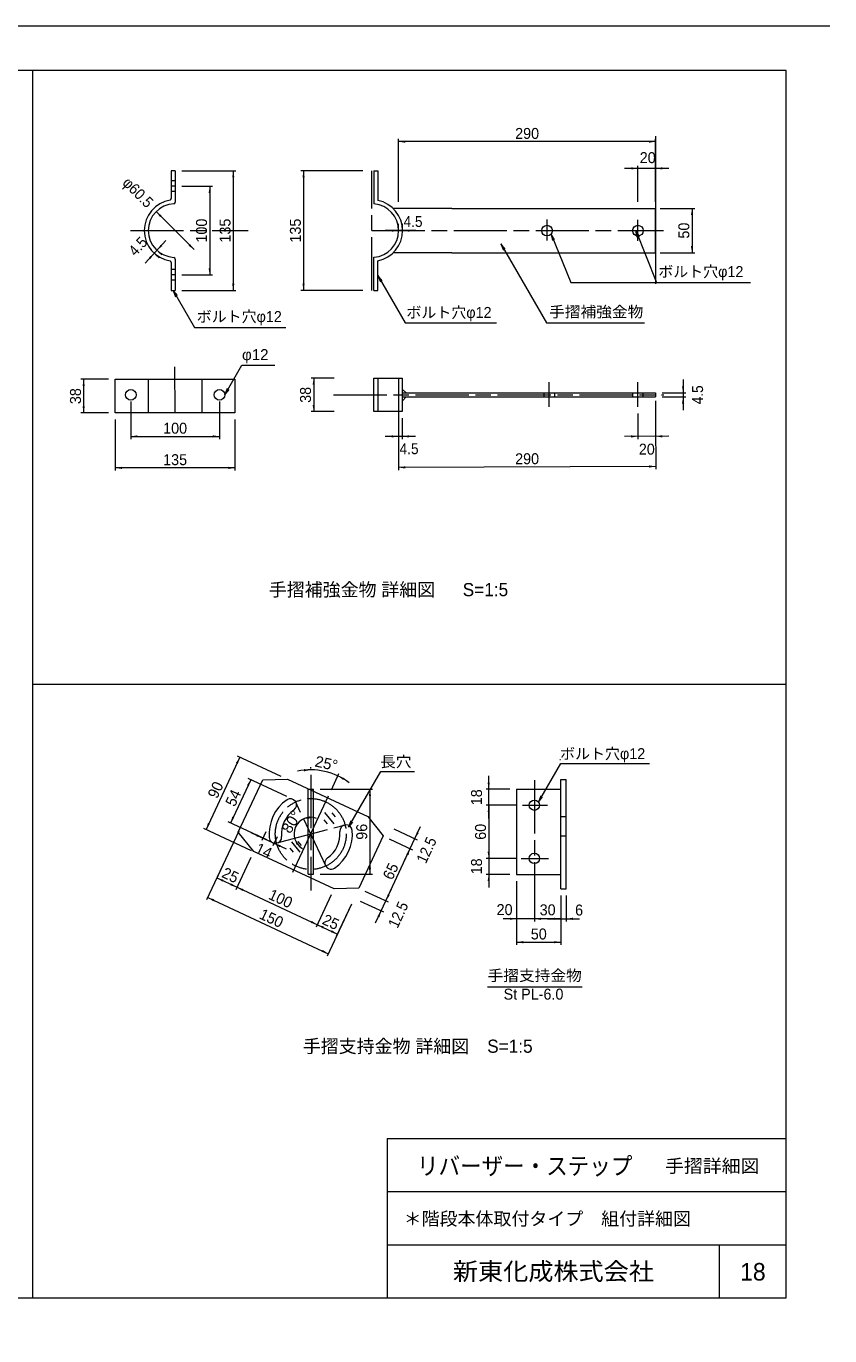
# Model space of a CAD drawing. Units: millimetres at full size, sheet at 1:5. Extents: x 47 to 2146, y -22 to 1455.
# Drawn here: x 1240 to 2146, y -22 to 1455 of the extents above; entities that cross this region are included whole.
import ezdxf
from ezdxf.enums import TextEntityAlignment as Align

# ---------------------------------------------------------------- set-up
doc = ezdxf.new("R2010")
doc.units = ezdxf.units.MM
doc.header["$LTSCALE"] = 5
doc.linetypes.add('CHAIN', pattern=[18.5, 12, -1.5, 3.5, -1.5])
for name, color, linetype, lineweight in [('0_2', 7, 'Continuous', 13), ('ボルト', 7, 'Continuous', 18), ('中心線', 7, 'CHAIN', 9), ('図形枠', 7, 'Continuous', 15), ('図面枠-A3', 7, 'Continuous', 13), ('図面枠-レイアウト', 7, 'Continuous', 13), ('寸法', 7, 'Continuous', 13), ('引出線', 7, 'Continuous', 13), ('文字', 7, 'Continuous', 9), ('金物', 7, 'Continuous', 18)]:
    doc.layers.add(name, color=color, linetype=linetype, lineweight=lineweight)
doc.styles.add('ＭＳ Ｐゴシック', font='')
doc.styles.get('ＭＳ Ｐゴシック').set_extended_font_data('MS PGothic')

# ---------------------------------------------------------------- blocks, each defined once
blk = doc.blocks.new('filled_arrow')
at = {"color": 0, "linetype": 'Continuous', "lineweight": -2}
blk.add_solid([(7.5, 1.25), (0, 0), (7.5, -1.25)], dxfattribs=at)
blk = doc.blocks.new('open_arrow')
at = {"color": 0, "linetype": 'Continuous', "lineweight": -2}
blk.add_lwpolyline([(7.5, 1.25), (0, 0), (7.5, -1.25)], dxfattribs=at)

msp = doc.modelspace()

# ---------------------------------------------------------------- linework, layer by layer
at = {"layer": '0_2'}
msp.add_line((1949.6, 1331.208), (1949.6, 1164.441), dxfattribs=at)
at = {"layer": 'ボルト'}
for p, q in [((1407.466, 1280.577), (1402.966, 1280.577)), ((1407.466, 1274.577), (1402.966, 1274.577)), ((1407.466, 1268.577), (1402.966, 1268.577)), ((1407.466, 1180.577), (1402.966, 1180.577)), ((1407.466, 1174.577), (1402.966, 1174.577)), ((1407.466, 1168.577), (1402.966, 1168.577))]:
    msp.add_line(p, q, dxfattribs=at)
for centre in [(1827.1, 1224.577), (1929.6, 1224.577), (1357.523, 1039.274), (1457.523, 1039.274)]:
    msp.add_circle(centre, 6, dxfattribs=at)
at = {"layer": '中心線'}
for p, q in [((1629.35, 1157.077), (1629.35, 1292.077)), ((1827.1, 1213.38), (1827.1, 1237.028)), ((1929.6, 1213.006), (1929.6, 1236.697)), ((1356.992, 1224.577), (1489.996, 1224.577)), ((1629.35, 1224.577), (1958.609, 1224.577)), ((1407.524, 1018.774), (1407.366, 1071.021)), ((1829.6, 1025.655), (1829.6, 1053.405)), ((1929.321, 1025.655), (1929.321, 1053.405)), ((1586.217, 1039.272), (1958.857, 1039.234)), ((1560.512, 610.328), (1560.49, 480.052)), ((1812.756, 604.416), (1812.756, 488.64)), ((1577.721, 506.959), (1543.253, 580.497)), ((1799.357, 576.192), (1827.509, 576.192)), ((1521.303, 533.267), (1599.793, 554.132)), ((1798.053, 516.192), (1828.812, 516.192))]:
    msp.add_line(p, q, dxfattribs=at)
msp.add_circle((1560.535, 543.75), 40, dxfattribs=at)
at = {"layer": '図形枠'}
msp.add_line((1759.974, 371.386), (1866.661, 371.386), dxfattribs=at)
at = {"layer": '図面枠-A3', "lineweight": 20}
for p, q in [((1246.797, 1405.221), (1246.797, 20.221)), ((1246.797, 712.721), (2096.797, 712.721))]:
    msp.add_line(p, q, dxfattribs=at)
at = {"layer": '図面枠-A3'}
for p, q in [((1646.797, 200.221), (1646.797, 20.221)), ((1646.797, 200.221), (2096.797, 200.221)), ((1646.797, 140.221), (2096.797, 140.221)), ((1646.797, 80.221), (2096.797, 80.221)), ((2021.797, 20.221), (2021.797, 80.221))]:
    msp.add_line(p, q, dxfattribs=at)
at = {"layer": '図面枠-A3', "lineweight": 20}
msp.add_lwpolyline([(96.797, 20.221), (2096.797, 20.221), (2096.797, 1405.221), (96.797, 1405.221)], close=True, dxfattribs=at)
at = {"layer": '図面枠-レイアウト'}
msp.add_lwpolyline([(2146.058, 1455.221), (46.797, 1455.221), (46.797, -22.47)], dxfattribs=at)
at = {"layer": '寸法'}
for p, q in [((1659.6, 1257.077), (1659.6, 1327.958)), ((1949.6, 1324.958), (1659.6, 1324.958)), ((1949.6, 1257.077), (1949.6, 1327.958)), ((1414.966, 1292.077), (1476.082, 1292.077)), ((1473.082, 1292.077), (1473.082, 1157.077)), ((1619.35, 1292.077), (1549.409, 1292.077)), ((1552.409, 1292.077), (1552.409, 1157.077)), ((1964.6, 1294.78), (1914.6, 1294.78)), ((1929.6, 1257.077), (1929.6, 1297.78)), ((1949.6, 1257.077), (1949.6, 1297.78)), ((1414.966, 1274.577), (1449.549, 1274.577)), ((1446.549, 1274.577), (1446.549, 1174.577)), ((1386.11, 1246.001), (1428.822, 1203.153)), ((1954.6, 1249.577), (1993.621, 1249.577)), ((1990.621, 1249.577), (1990.621, 1199.577)), ((1659.6, 1227.577), (1659.6, 1232.077)), ((1664.1, 1227.577), (1664.1, 1232.077)), ((1397.134, 1213.361), (1373.759, 1187.986)), ((1679.1, 1224.577), (1644.6, 1224.577)), ((1386.128, 1196.986), (1389.438, 1193.937)), ((1389.177, 1200.296), (1392.487, 1197.247)), ((1954.6, 1199.577), (1993.621, 1199.577)), ((1414.966, 1174.577), (1449.549, 1174.577)), ((1414.966, 1157.077), (1476.082, 1157.077)), ((1619.35, 1157.077), (1549.409, 1157.077)), ((1332.523, 1056.774), (1301.336, 1056.774)), ((1304.336, 1056.774), (1304.336, 1018.774)), ((1586.821, 1058.134), (1560.87, 1058.134)), ((1563.87, 1058.134), (1563.87, 1020.334)), ((1980.561, 1056.527), (1980.561, 1021.978)), ((1956.821, 1041.527), (1983.561, 1041.527)), ((1956.821, 1036.978), (1983.561, 1036.978)), ((1357.523, 1031.774), (1357.523, 989.367)), ((1457.523, 1031.774), (1457.523, 989.367)), ((1586.821, 1020.334), (1560.87, 1020.334)), ((1659.351, 1031.288), (1659.642, 954.356)), ((1949.349, 1032.376), (1949.511, 989.442)), ((1332.523, 1018.774), (1301.336, 1018.774)), ((1340.023, 1011.274), (1340.023, 953.836)), ((1475.023, 1011.274), (1475.023, 953.836)), ((1659.321, 1012.834), (1659.321, 989.367)), ((1663.821, 1012.834), (1663.821, 989.367)), ((1929.35, 1018.155), (1929.459, 989.366)), ((1949.443, 1007.376), (1949.64, 955.454)), ((1357.523, 992.367), (1457.523, 992.367)), ((1678.821, 992.367), (1644.321, 992.367)), ((1964.5, 992.499), (1914.448, 992.309)), ((1475.023, 956.836), (1340.023, 956.836)), ((1949.628, 958.454), (1659.631, 957.356)), ((1480.476, 630.403), (1442.44, 548.835)), ((1527.313, 608.562), (1477.757, 631.671)), ((1533.688, 585.984), (1490.097, 606.311)), ((1560.513, 617.828), (1560.514, 619.105)), ((1583.753, 593.543), (1592.378, 612.038)), ((1761.274, 561.192), (1761.274, 609.192)), ((1492.816, 605.043), (1469.995, 556.102)), ((1571.048, 594.259), (1630.291, 594.241)), ((1627.291, 594.242), (1627.261, 498.242)), ((1785.256, 594.192), (1758.274, 594.192)), ((1791.857, 576.192), (1758.274, 576.192)), ((1791.857, 576.192), (1758.274, 576.192)), ((1761.274, 576.192), (1761.274, 516.192)), ((1493.803, 524.884), (1439.721, 550.103)), ((1479.297, 547), (1443.087, 469.348)), ((1510.866, 537.044), (1467.276, 557.37)), ((1654.312, 549.644), (1680.752, 537.315)), ((1666.411, 513.66), (1684.372, 552.178)), ((1475.646, 539.17), (1453.409, 491.484)), ((1492.904, 545.42), (1532.781, 526.824)), ((1509.868, 546.306), (1505.23, 536.362)), ((1522.556, 540.39), (1517.919, 530.445)), ((1649.029, 538.315), (1675.469, 525.986)), ((1649.029, 538.315), (1675.469, 525.986)), ((1493.021, 517.276), (1476.067, 480.918)), ((1493.021, 517.276), (1476.067, 480.918)), ((1645.28, 468.344), (1672.75, 527.254)), ((1761.274, 531.192), (1761.274, 483.192)), ((1790.553, 516.192), (1758.274, 516.192)), ((1791.857, 516.192), (1758.274, 516.192)), ((1454.677, 494.202), (1477.335, 483.637)), ((1571.019, 498.259), (1630.261, 498.241)), ((1785.256, 498.192), (1758.274, 498.192)), ((1792.756, 490.692), (1792.756, 445.041)), ((1792.756, 490.692), (1792.756, 418.666)), ((1812.756, 490.692), (1812.756, 445.041)), ((1812.756, 490.692), (1812.756, 445.041)), ((1477.335, 483.637), (1567.965, 441.375)), ((1583.652, 475.014), (1566.698, 438.656)), ((1583.652, 475.014), (1566.698, 438.656)), ((1621.559, 479.405), (1647.999, 467.076)), ((1621.559, 479.405), (1647.999, 467.076)), ((1633.658, 443.421), (1651.619, 481.939)), ((1842.756, 474.312), (1842.756, 445.041)), ((1842.756, 474.312), (1842.756, 445.041)), ((1842.756, 474.312), (1842.756, 418.666)), ((1848.756, 474.312), (1848.756, 445.041)), ((1444.355, 472.067), (1580.301, 408.674)), ((1606.309, 464.449), (1579.033, 405.955)), ((1606.309, 464.449), (1589.355, 428.091)), ((1616.276, 468.077), (1642.716, 455.748)), ((1827.756, 448.041), (1777.756, 448.041)), ((1842.756, 448.041), (1812.756, 448.041)), ((1827.756, 448.041), (1863.756, 448.041)), ((1567.965, 441.375), (1590.623, 430.81)), ((1792.756, 421.666), (1842.756, 421.666))]:
    msp.add_line(p, q, dxfattribs=at)
for centre, radius, start, end in [((1560.501, 543.677), 72.428, 53.12855, 101.86158), ((1560.506, 543.688), 18.888, 69.30813, 240.69187)]:
    msp.add_arc(centre, radius, start, end, dxfattribs=at)
at = {"layer": '引出線'}
for points in [[(1831.681, 1220.702), (1853.788, 1165.96), (2056.422, 1165.96)], [(1928.716, 1217.147), (1927.1, 1224.577), (1931.038, 1218.073)], [(1927.1, 1224.577), (1950.463, 1165.96), (2056.422, 1165.96)], [(1775.131, 1209.47), (1826.537, 1120.433), (1937.003, 1120.433)], [(1636.35, 1173.808), (1667.167, 1120.433), (1770.089, 1120.433)], [(1405.216, 1157.077), (1429.279, 1115.398), (1532.547, 1115.398)], [(1463.523, 1039.274), (1482.758, 1072.59), (1519.974, 1072.59)], [(1817.291, 579.84), (1842.461, 623.436), (1942.745, 623.436)], [(1603.015, 551.379), (1639.392, 614.386), (1677.501, 614.386)]]:
    msp.add_lwpolyline(points, dxfattribs=at)
at = {"layer": '文字'}
msp.add_line((1841.461, 627.655), (1842.261, 627.655), dxfattribs=at)
at = {"layer": '金物'}
for p, q in [((1407.466, 1292.077), (1402.966, 1292.077)), ((1402.966, 1292.077), (1402.966, 1260.672)), ((1407.466, 1292.077), (1407.466, 1256.684)), ((1631.85, 1292.077), (1636.35, 1292.077)), ((1631.85, 1292.077), (1631.85, 1254.724)), ((1636.35, 1292.077), (1636.35, 1258.615)), ((1402.966, 1260.672), (1402.966, 1261.035)), ((1407.407, 1256.684), (1407.499, 1256.684)), ((1719.6, 1249.577), (1653.487, 1249.577)), ((1719.6, 1249.577), (1949.6, 1249.577)), ((1949.6, 1199.577), (1949.6, 1249.577)), ((1719.6, 1199.577), (1653.487, 1199.577)), ((1719.6, 1199.577), (1949.6, 1199.577)), ((1402.966, 1188.482), (1402.966, 1157.077)), ((1407.466, 1192.47), (1407.466, 1157.077)), ((1631.85, 1157.077), (1631.85, 1194.431)), ((1636.35, 1157.077), (1636.35, 1190.539)), ((1402.966, 1157.077), (1407.466, 1157.077)), ((1631.85, 1157.077), (1636.35, 1157.077)), ((1340.023, 1056.774), (1475.023, 1056.774)), ((1340.023, 1018.774), (1340.023, 1056.774)), ((1377.273, 1056.774), (1377.273, 1018.774)), ((1437.773, 1056.774), (1437.773, 1018.774)), ((1475.023, 1056.774), (1475.023, 1018.774)), ((1631.571, 1058.134), (1663.821, 1058.134)), ((1631.571, 1020.334), (1631.571, 1058.134)), ((1636.071, 1058.134), (1636.071, 1020.334)), ((1636.071, 1049.734), (1636.071, 1028.734)), ((1659.321, 1058.134), (1659.321, 1020.334)), ((1663.821, 1058.134), (1663.821, 1020.334)), ((1663.821, 1045.814), (1668.125, 1041.528)), ((1663.821, 1041.528), (1949.321, 1041.527)), ((1663.821, 1036.978), (1949.321, 1036.978)), ((1663.838, 1032.675), (1668.125, 1036.978)), ((1823.6, 1041.528), (1823.6, 1036.978)), ((1835.6, 1041.528), (1835.6, 1036.978)), ((1923.321, 1041.527), (1923.321, 1036.978)), ((1935.321, 1041.527), (1935.321, 1036.978)), ((1949.321, 1041.527), (1949.321, 1036.978)), ((1663.821, 1020.334), (1631.571, 1020.334)), ((1475.023, 1018.774), (1340.023, 1018.774)), ((1478.815, 545.968), (1506.286, 604.878)), ((1506.286, 604.878), (1534.226, 605.641)), ((1534.226, 605.641), (1624.857, 563.379)), ((1557.519, 498.263), (1557.548, 594.263)), ((1557.548, 594.263), (1563.548, 594.261)), ((1563.519, 498.261), (1563.548, 594.261)), ((1792.756, 594.192), (1792.756, 498.192)), ((1792.756, 594.192), (1842.756, 594.192)), ((1842.756, 481.812), (1842.756, 605.392)), ((1842.756, 605.392), (1848.756, 605.392)), ((1848.756, 481.812), (1848.756, 605.392)), ((1540.435, 500.646), (1580.584, 586.745)), ((1576.002, 568.163), (1586.726, 555.382)), ((1584.316, 567.588), (1588.173, 562.992)), ((1624.857, 563.379), (1642.232, 541.485)), ((1842.756, 563.379), (1848.756, 563.379)), ((1575.124, 559.875), (1578.98, 555.279)), ((1496.19, 524.073), (1478.815, 545.968)), ((1538.707, 534.822), (1548.37, 523.307)), ((1546.014, 535.449), (1549.871, 530.853)), ((1642.232, 541.485), (1614.762, 482.575)), ((1842.756, 541.485), (1848.756, 541.485)), ((1586.821, 481.812), (1496.19, 524.073)), ((1536.821, 527.736), (1540.678, 523.139)), ((1557.519, 498.263), (1563.519, 498.261)), ((1792.756, 498.192), (1842.756, 498.192)), ((1614.762, 482.575), (1586.821, 481.812)), ((1842.756, 481.812), (1848.756, 481.812))]:
    msp.add_line(p, q, dxfattribs=at)
for centre, radius in [((1812.756, 576.192), 5.821), ((1812.756, 516.192), 5.852)]:
    msp.add_circle(centre, radius, dxfattribs=at)
for centre, radius, start, end in [((1407.466, 1224.577), 34.75, 99.33929, 260.66071), ((1400.966, 1260.672), 2, 295.49139, 0), ((1405.466, 1256.685), 2, 289.28206, 0.03738), ((1629.35, 1224.577), 34.75, 281.62111, 78.37889), ((1407.466, 1224.577), 30.25, 92.53806, 267.46194), ((1629.35, 1224.577), 30.25, 274.7406, 85.2594), ((1400.966, 1188.482), 2, 0, 64.50861), ((1405.466, 1192.469), 2, 359.96262, 70.71794), ((1560.492, 543.77), 46.953, 124.69774, 185.45069), ((1537.527, 576.471), 7, 305.11387, 125.11387), ((1560.535, 543.75), 33, 125.11376, 185.03456), ((1560.577, 543.73), 46.953, 304.5492, 5.30237), ((1600.389, 547.157), 7, 4.88624, 184.88624), ((1520.689, 540.24), 7, 185.03456, 5.03456), ((1560.535, 543.75), 33, 304.96533, 4.88624), ((1583.458, 510.97), 7, 124.96533, 304.96533)]:
    msp.add_arc(centre, radius, start, end, dxfattribs=at)

# ---------------------------------------------------------------- block references
at = {"layer": '寸法'}
for p in [(1659.6, 1324.958), (1949.6, 1294.78), (1664.1, 1224.577), (1357.523, 992.367), (1663.821, 992.367), (1340.023, 956.836), (1812.756, 448.041), (1812.756, 448.041), (1848.756, 448.041), (1792.756, 421.666)]:
    msp.add_blockref('filled_arrow', p, dxfattribs=at)
for p, rotation in [((1949.6, 1324.958), 180), ((1473.082, 1292.077), 270), ((1552.409, 1292.077), 270), ((1929.6, 1294.78), 180), ((1446.549, 1274.577), 270), ((1386.11, 1246.001), 314.9), ((1990.621, 1249.577), 270), ((1659.6, 1224.577), 180), ((1383.922, 1199.019), 227.3), ((1386.971, 1202.328), 47.3), ((1428.822, 1203.153), 134.9), ((1990.621, 1199.577), 90), ((1446.549, 1174.577), 90), ((1473.082, 1157.077), 90), ((1552.409, 1157.077), 90), ((1304.336, 1056.774), 270), ((1563.87, 1058.134), 270), ((1980.561, 1041.527), 90), ((1980.561, 1036.978), 270), ((1304.336, 1018.774), 90), ((1563.87, 1020.334), 90), ((1457.523, 992.367), 180), ((1659.321, 992.367), 180), ((1929.447, 992.366), 180.2), ((1949.5, 992.442), 0.2), ((1475.023, 956.836), 180), ((1659.631, 957.356), 0.2), ((1949.628, 958.454), 180.2), ((1480.476, 630.403), 245), ((1560.513, 616.105), 183), ((1591.11, 609.319), 332), ((1492.816, 605.043), 245), ((1627.291, 594.242), 270), ((1761.274, 594.192), 90), ((1469.995, 556.102), 65), ((1552.489, 560.791), 13.7), ((1761.274, 576.192), 270), ((1761.274, 576.192), 270), ((1442.44, 548.835), 65), ((1506.498, 539.081), 155), ((1519.187, 533.164), 335), ((1542.251, 538.835), 296.3), ((1678.033, 538.583), 65), ((1672.75, 527.254), 245), ((1672.75, 527.254), 245), ((1761.274, 516.192), 90), ((1761.274, 516.192), 90), ((1627.261, 498.242), 90), ((1454.677, 494.202), 335), ((1477.335, 483.637), 155), ((1761.274, 498.192), 270), ((1444.355, 472.067), 335), ((1477.335, 483.637), 335), ((1645.28, 468.344), 65), ((1645.28, 468.344), 65), ((1567.965, 441.375), 155), ((1639.997, 457.015), 245), ((1792.756, 448.041), 180), ((1842.756, 448.041), 180), ((1842.756, 448.041), 180), ((1567.965, 441.375), 335), ((1590.623, 430.81), 155), ((1842.756, 421.666), 180), ((1580.301, 408.674), 155)]:
    msp.add_blockref('filled_arrow', p, dxfattribs=dict(at, rotation=rotation))
at = {"layer": '引出線'}
for p, rotation in [((1831.681, 1220.702), 292), ((1775.131, 1209.47), 300), ((1636.35, 1173.808), 300), ((1405.216, 1157.077), 300), ((1463.523, 1039.274), 60), ((1817.291, 579.84), 60), ((1603.015, 551.379), 60)]:
    msp.add_blockref('open_arrow', p, dxfattribs=dict(at, rotation=rotation))

# ---------------------------------------------------------------- texts
at = {"layer": '図面枠-A3', "style": 'ＭＳ Ｐゴシック', "width": 1.05}
msp.add_text('新東化成株式会社', height=19.79, dxfattribs=at).set_placement((1834.297, 50.221), align=Align.MIDDLE_CENTER)
at = {"layer": '図面枠-A3', "style": 'ＭＳ Ｐゴシック'}
msp.add_text('18', height=19.79, dxfattribs=at).set_placement((2059.297, 49.796), align=Align.MIDDLE_CENTER)
at = {"layer": '寸法', "style": 'ＭＳ Ｐゴシック'}
for s, p in [('290', (1804.6, 1334.208)), ('20', (1940.646, 1306.919)), ('100', (1407.523, 1001.617)), ('135', (1407.523, 966.086)), ('20', (1779.192, 458.436)), ('30', (1827.756, 458.185)), ('6', (1863.233, 457.926)), ('50', (1817.756, 430.916))]:
    msp.add_text(s, height=12.37, dxfattribs=at).set_placement(p, align=Align.MIDDLE_CENTER)
for s, rotation, width, p in [('φ60.5', 314.908, 0.95, (1365.665, 1267.736)), ('4.5', 47.349, 0.95, (1365.513, 1206.837)), ('4.5', 90, 0.95, (1996.886, 1039.253)), ('25°', 347.495, 1.05, (1578.186, 623.417)), ('80°', 57.822, 1.05, (1538.803, 557.343)), ('12.5', 65, 0.95, (1691.056, 525.614)), ('12.5', 65, 0.95, (1659.126, 452.689))]:
    msp.add_text(s, height=12.37, rotation=rotation, dxfattribs=dict(at, width=width)).set_placement(p, align=Align.MIDDLE_CENTER)
for s, rotation, p in [('100', 90, (1437.299, 1224.577)), ('135', 90, (1463.832, 1224.577)), ('135', 90, (1543.159, 1224.577)), ('50', 90, (1981.371, 1224.577)), ('38', 90, (1295.086, 1037.774)), ('38', 90, (1554.62, 1039.234)), ('20', 0.217, (1939.617, 977.942)), ('290', 0.217, (1804.594, 967.155)), ('90', 65, (1453.074, 593.528)), ('54', 65, (1473.022, 584.482)), ('18', 90, (1747.524, 585.192)), ('96', 89.983, (1618.026, 546.244)), ('60', 90, (1752.024, 546.192)), ('14', 335, (1507.607, 524.895)), ('25', 335, (1469.915, 497.303)), ('65', 65, (1650.631, 501.708)), ('18', 90, (1747.524, 507.192)), ('100', 335, (1526.559, 470.889)), ('150', 335, (1516.237, 448.754)), ('25', 335, (1583.203, 444.476))]:
    msp.add_text(s, height=12.37, rotation=rotation, dxfattribs=at).set_placement(p, align=Align.MIDDLE_CENTER)
at = {"layer": '寸法', "style": 'ＭＳ Ｐゴシック', "width": 0.95}
for p in [(1675.943, 1234.885), (1671.46, 978.494)]:
    msp.add_text('4.5', height=12.37, dxfattribs=at).set_placement(p, align=Align.MIDDLE_CENTER)
at = {"layer": '文字', "style": 'ＭＳ Ｐゴシック'}
for s, height, p in [('ボルト穴φ12', 12.37, (1952.609, 1168.446)), ('ボルト穴φ12', 12.37, (1668.476, 1122.31)), ('ボルト穴φ12', 12.37, (1431.879, 1117.692)), ('手摺補強金物 詳細図\u3000  S=1:5', 14.85, (1513.188, 807.616)), ('ボルト穴φ12', 12.37, (1841.822, 624.503)), ('St PL-6.0', 12.37, (1778.08, 353.168)), ('手摺支持金物 詳細図\u3000S=1:5', 14.85, (1551.575, 292.416)), ('＊階段本体取付タイプ\u3000組付詳細図', 14.85, (1665.346, 97.735))]:
    msp.add_text(s, height=height, dxfattribs=at).set_placement(p, align=Align.BOTTOM_LEFT)
at = {"layer": '文字', "style": 'ＭＳ Ｐゴシック', "width": 1.05}
for s, p in [('手摺補強金物', (1829.399, 1123.05)), ('φ12', (1482.959, 1074.734)), ('長穴', (1638.753, 615.452)), ('手摺支持金物', (1759.974, 374.193))]:
    msp.add_text(s, height=12.37, dxfattribs=at).set_placement(p, align=Align.BOTTOM_LEFT)
at = {"layer": '文字', "style": 'ＭＳ Ｐゴシック'}
for s, height, width, p in [('リバーザー・ステップ ', 19.79, 0.9, (1805.096, 169.152)), ('手摺詳細図', 14.85, 1.05, (2013.473, 169.152))]:
    msp.add_text(s, height=height, dxfattribs=dict(at, width=width)).set_placement(p, align=Align.MIDDLE_CENTER)

doc.saveas('drawing.dxf')
